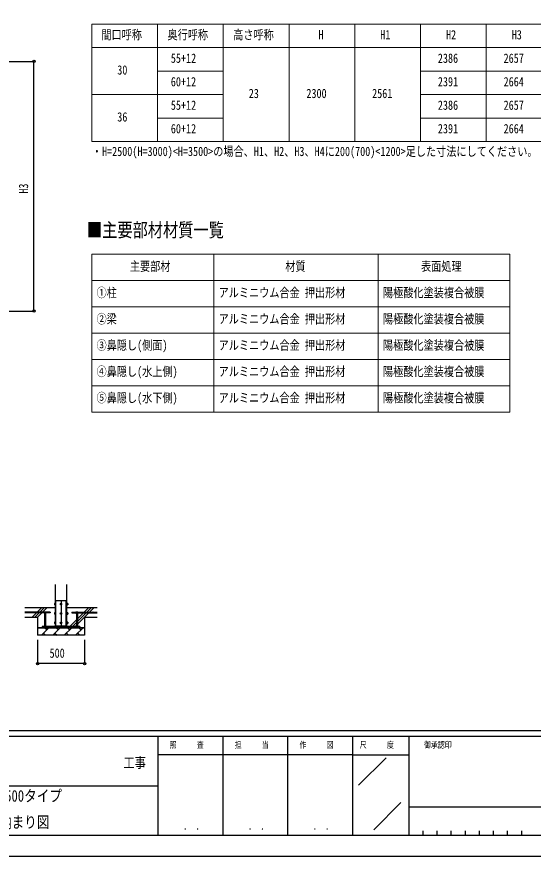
# Model space of a CAD drawing. Units: millimetres, scale not verified. Extents: x -12615 to 12615, y -8910 to 8910.
# Drawn here: x 2382 to 7881, y -8910 to 26 of the extents above; entities that cross this region are included whole.
import ezdxf
from ezdxf.enums import TextEntityAlignment as Align

# ---------------------------------------------------------------- set-up
doc = ezdxf.new("R2010")
doc.units = ezdxf.units.MM
doc.header["$LTSCALE"] = 40
doc.layers.add('0-1_TABLE1', color=7, linetype='Continuous', lineweight=18)
for name, color, linetype in [('0-2_USER1', 3, 'Continuous'), ('0-3_YKK_11', 7, 'Continuous'), ('0-4_YKK_12', 2, 'Continuous'), ('0-5_YKK_13', 4, 'Continuous'), ('0-6_YKK_A1', 4, 'Continuous'), ('0-7_YKK_D', 6, 'Continuous'), ('0-8_YKK_ZWAK', 7, 'Continuous')]:
    doc.layers.add(name, color=color, linetype=linetype)
doc.styles.add('ＭＳ ゴシック', font='')
doc.styles.get('ＭＳ ゴシック').set_extended_font_data('MS Gothic')

msp = doc.modelspace()

# ---------------------------------------------------------------- linework, layer by layer
at = {"layer": '0-1_TABLE1'}
for p, q in [((3181.06, -51), (8781.06, -51)), ((3181.06, -51), (3181.06, -1301)), ((3881.06, -51), (3881.06, -1301)), ((4581.06, -51), (4581.06, -1301)), ((5281.06, -51), (5281.06, -1301)), ((5981.06, -51), (5981.06, -1301)), ((6681.06, -51), (6681.06, -1301)), ((7381.06, -51), (7381.06, -1301)), ((3181.06, -301), (8781.06, -301)), ((3881.06, -551), (4581.06, -551)), ((6681.06, -551), (8781.06, -551)), ((3181.06, -801), (4581.06, -801)), ((6681.06, -801), (8781.06, -801)), ((3881.06, -1051), (4581.06, -1051)), ((6681.06, -1051), (8781.06, -1051)), ((3181.06, -1301), (8781.06, -1301)), ((3181.06, -2501), (7631.06, -2501)), ((3181.06, -2501), (3181.06, -4181)), ((4481.06, -2501), (4481.06, -4181)), ((6231.06, -2501), (6231.06, -4181)), ((7631.06, -2501), (7631.06, -4181)), ((3181.06, -2781), (7631.06, -2781)), ((3181.06, -3061), (7631.06, -3061)), ((3181.06, -3341), (7631.06, -3341)), ((3181.06, -3621), (7631.06, -3621)), ((3181.06, -3901), (7631.06, -3901)), ((3181.06, -4181), (7631.06, -4181))]:
    msp.add_line(p, q, dxfattribs=at)
at = {"layer": '0-3_YKK_11'}
for p, q in [((2603.3, -6478), (2653.3, -6478)), ((3103.3, -6478), (3053.3, -6478))]:
    msp.add_line(p, q, dxfattribs=at)
at = {"layer": '0-4_YKK_12'}
msp.add_line((2853.3, -6183.5), (2853.3, -6483.5), dxfattribs=at)
at = {"layer": '0-5_YKK_13'}
for p, q in [((2782.6, -6219.51), (2783.18, -6218.51)), ((2782.6, -6219.51), (2782.6, -6232.5)), ((2782.6, -6232.5), (2783.18, -6233.51)), ((2788.1, -6218.51), (2783.18, -6218.51)), ((2788.1, -6222.25), (2783.18, -6222.25)), ((2788.1, -6229.75), (2783.18, -6229.75)), ((2788.1, -6233.51), (2783.18, -6233.51)), ((2788.1, -6218.51), (2788.1, -6233.51)), ((2789.7, -6218.96), (2788.1, -6218.96)), ((2788.1, -6225.5), (2788.1, -6218.96)), ((2788.1, -6225.5), (2789.7, -6225.5)), ((2788.1, -6226.5), (2789.7, -6226.5)), ((2788.1, -6233.05), (2788.1, -6226.5)), ((2788.1, -6233.05), (2789.7, -6233.05)), ((2789.7, -6225.5), (2789.7, -6218.96)), ((2789.7, -6233.05), (2789.7, -6226.5)), ((2797.3, -6186), (2909.3, -6186)), ((2909.3, -6456), (2909.3, -6186)), ((2916.9, -6218.95), (2918.5, -6218.95)), ((2916.9, -6225.5), (2916.9, -6218.95)), ((2918.5, -6225.5), (2916.9, -6225.5)), ((2918.5, -6226.5), (2916.9, -6226.5)), ((2916.9, -6233.05), (2916.9, -6226.5)), ((2918.5, -6233.05), (2916.9, -6233.05)), ((2918.5, -6218.49), (2923.42, -6218.49)), ((2918.5, -6218.49), (2918.5, -6233.51)), ((2918.5, -6225.5), (2918.5, -6218.95)), ((2918.5, -6222.25), (2923.42, -6222.25)), ((2918.5, -6233.05), (2918.5, -6226.5)), ((2918.5, -6229.75), (2923.42, -6229.75)), ((2918.5, -6233.51), (2923.42, -6233.51)), ((2924, -6219.5), (2923.42, -6218.49)), ((2924, -6232.5), (2923.42, -6233.51)), ((2924, -6219.5), (2924, -6232.5)), ((2673.8, -6313.5), (2672.33, -6314.35)), ((2673.8, -6313.5), (2692.8, -6313.5)), ((2677.3, -6321.5), (2677.3, -6466)), ((2677.81, -6321.5), (2677.81, -6314.35)), ((2688.78, -6321.5), (2688.78, -6314.35)), ((2689.3, -6321.5), (2689.3, -6466)), ((2692.8, -6313.5), (2694.27, -6314.35)), ((2694.27, -6321.5), (2694.27, -6314.35)), ((2782.6, -6319.51), (2783.18, -6318.51)), ((2782.6, -6319.51), (2782.6, -6332.5)), ((2782.6, -6332.5), (2783.18, -6333.51)), ((2788.1, -6318.51), (2783.18, -6318.51)), ((2788.1, -6322.25), (2783.18, -6322.25)), ((2788.1, -6329.75), (2783.18, -6329.75)), ((2788.1, -6333.51), (2783.18, -6333.51)), ((2788.1, -6318.51), (2788.1, -6333.51)), ((2789.7, -6318.96), (2788.1, -6318.96)), ((2788.1, -6325.5), (2788.1, -6318.96)), ((2788.1, -6325.5), (2789.7, -6325.5)), ((2788.1, -6326.5), (2789.7, -6326.5)), ((2788.1, -6333.05), (2788.1, -6326.5)), ((2788.1, -6333.05), (2789.7, -6333.05)), ((2789.7, -6325.5), (2789.7, -6318.96)), ((2789.7, -6333.05), (2789.7, -6326.5)), ((2916.9, -6318.95), (2918.5, -6318.95)), ((2916.9, -6325.5), (2916.9, -6318.95)), ((2918.5, -6325.5), (2916.9, -6325.5)), ((2918.5, -6326.5), (2916.9, -6326.5)), ((2916.9, -6333.05), (2916.9, -6326.5)), ((2918.5, -6333.05), (2916.9, -6333.05)), ((2918.5, -6318.49), (2923.42, -6318.49)), ((2918.5, -6318.49), (2918.5, -6333.51)), ((2918.5, -6325.5), (2918.5, -6318.95)), ((2918.5, -6322.25), (2923.42, -6322.25)), ((2918.5, -6333.05), (2918.5, -6326.5)), ((2918.5, -6329.75), (2923.42, -6329.75)), ((2918.5, -6333.51), (2923.42, -6333.51)), ((2924, -6319.5), (2923.42, -6318.49)), ((2924, -6332.5), (2923.42, -6333.51)), ((2924, -6319.5), (2924, -6332.5)), ((3013.8, -6313.5), (3012.33, -6314.35)), ((3012.33, -6321.5), (3012.33, -6314.35)), ((3032.8, -6313.5), (3013.8, -6313.5)), ((3017.3, -6321.5), (3017.3, -6466)), ((3017.81, -6321.5), (3017.81, -6314.35)), ((3028.78, -6321.5), (3028.78, -6314.35)), ((3029.3, -6321.5), (3029.3, -6466)), ((3032.8, -6313.5), (3034.27, -6314.35)), ((2782.6, -6419.51), (2783.18, -6418.51)), ((2782.6, -6419.51), (2782.6, -6432.5)), ((2782.6, -6432.5), (2783.18, -6433.51)), ((2788.1, -6418.51), (2783.18, -6418.51)), ((2788.1, -6422.25), (2783.18, -6422.25)), ((2788.1, -6429.75), (2783.18, -6429.75)), ((2788.1, -6433.51), (2783.18, -6433.51)), ((2788.1, -6418.51), (2788.1, -6433.51)), ((2789.7, -6418.96), (2788.1, -6418.96)), ((2788.1, -6425.5), (2788.1, -6418.96)), ((2788.1, -6425.5), (2789.7, -6425.5)), ((2788.1, -6426.5), (2789.7, -6426.5)), ((2788.1, -6433.05), (2788.1, -6426.5)), ((2788.1, -6433.05), (2789.7, -6433.05)), ((2789.7, -6425.5), (2789.7, -6418.96)), ((2789.7, -6433.05), (2789.7, -6426.5)), ((2916.9, -6418.95), (2918.5, -6418.95)), ((2916.9, -6425.5), (2916.9, -6418.95)), ((2918.5, -6425.5), (2916.9, -6425.5)), ((2918.5, -6426.5), (2916.9, -6426.5)), ((2916.9, -6433.05), (2916.9, -6426.5)), ((2918.5, -6433.05), (2916.9, -6433.05)), ((2918.5, -6418.49), (2923.42, -6418.49)), ((2918.5, -6418.49), (2918.5, -6433.51)), ((2918.5, -6425.5), (2918.5, -6418.95)), ((2918.5, -6422.25), (2923.42, -6422.25)), ((2918.5, -6433.05), (2918.5, -6426.5)), ((2918.5, -6429.75), (2923.42, -6429.75)), ((2918.5, -6433.51), (2923.42, -6433.51)), ((2924, -6419.5), (2923.42, -6418.49)), ((2924, -6432.5), (2923.42, -6433.51)), ((2924, -6419.5), (2924, -6432.5)), ((2677.3, -6466), (2689.3, -6466)), ((2677.3, -6479.5), (2689.3, -6479.5)), ((2909.3, -6466), (2909.3, -6456)), ((3029.3, -6466), (3017.3, -6466)), ((3029.3, -6479.5), (3017.3, -6479.5))]:
    msp.add_line(p, q, dxfattribs=at)
for points in [[(2790.8, -6217.5), (2789.7, -6217.5), (2789.7, -6234.5), (2790.8, -6234.5)], [(2797.3, -6466), (2797.3, -6456), (2797.3, -6186)], [(2915.8, -6217.5), (2916.9, -6217.5), (2916.9, -6234.5), (2915.8, -6234.5)], [(2694.27, -6321.5), (2672.33, -6321.5), (2672.33, -6314.35)], [(2790.8, -6317.5), (2789.7, -6317.5), (2789.7, -6334.5), (2790.8, -6334.5)], [(2915.8, -6317.5), (2916.9, -6317.5), (2916.9, -6334.5), (2915.8, -6334.5)], [(3012.33, -6321.5), (3034.27, -6321.5), (3034.27, -6314.35)], [(2790.8, -6417.5), (2789.7, -6417.5), (2789.7, -6434.5), (2790.8, -6434.5)], [(2915.8, -6417.5), (2916.9, -6417.5), (2916.9, -6434.5), (2915.8, -6434.5)], [(2677.3, -6478), (2677.3, -6479.5), (2679.3, -6481.5), (2687.3, -6481.5)], [(2689.3, -6478), (2689.3, -6479.5), (2687.3, -6481.5)], [(3017.3, -6478), (3017.3, -6479.5), (3019.3, -6481.5)], [(3029.3, -6478), (3029.3, -6479.5), (3027.3, -6481.5), (3019.3, -6481.5)]]:
    msp.add_lwpolyline(points, dxfattribs=at)
for points in [[(2853.3, -6218.49), (2846.8, -6222.25), (2846.8, -6229.75), (2853.3, -6233.51), (2859.8, -6229.75), (2859.8, -6222.25)], [(2853.3, -6318.49), (2846.8, -6322.25), (2846.8, -6329.75), (2853.3, -6333.51), (2859.8, -6329.75), (2859.8, -6322.25)], [(2853.3, -6418.49), (2846.8, -6422.25), (2846.8, -6429.75), (2853.3, -6433.51), (2859.8, -6429.75), (2859.8, -6422.25)], [(2653.3, -6478), (3053.3, -6478), (3053.3, -6466), (2653.3, -6466)]]:
    msp.add_lwpolyline(points, close=True, dxfattribs=at)
for centre, radius in [((2853.3, -6226), 8.5), ((2853.3, -6226), 6.5), ((2853.3, -6326), 8.5), ((2853.3, -6326), 6.5), ((2853.3, -6426), 8.5), ((2853.3, -6426), 6.5)]:
    msp.add_circle(centre, radius, dxfattribs=at)
for centre, radius, start, end in [((2785.9, -6220.38), 3.31, 145.51973, 214.48027), ((2795.02, -6226), 12.42, 162.41205, 197.58795), ((2785.92, -6231.63), 3.32, 145.61575, 214.38425), ((2853.3, -6226), 7.05, 157.21814, 202.78186), ((2853.3, -6226), 7.05, 97.21814, 142.78186), ((2853.3, -6226), 7.05, 217.21814, 262.78186), ((2853.3, -6226), 7.05, 37.21814, 82.78186), ((2853.3, -6226), 7.05, 277.21814, 322.78186), ((2853.3, -6226), 7.05, 337.21814, 22.78186), ((2920.68, -6220.37), 3.32, 325.61575, 34.38425), ((2911.58, -6226), 12.42, 342.41205, 17.58795), ((2920.68, -6231.63), 3.32, 325.61575, 34.38425), ((2675.07, -6318.36), 4.86, 55.61575, 124.38425), ((2683.3, -6331.65), 18.15, 72.41205, 107.58795), ((2691.53, -6318.36), 4.86, 55.61575, 124.38425), ((2785.9, -6320.38), 3.31, 145.51973, 214.48027), ((2795.02, -6326), 12.42, 162.41205, 197.58795), ((2785.92, -6331.63), 3.32, 145.61575, 214.38425), ((2853.3, -6326), 7.05, 157.21814, 202.78186), ((2853.3, -6326), 7.05, 97.21814, 142.78186), ((2853.3, -6326), 7.05, 217.21814, 262.78186), ((2853.3, -6326), 7.05, 37.21814, 82.78186), ((2853.3, -6326), 7.05, 277.21814, 322.78186), ((2853.3, -6326), 7.05, 337.21814, 22.78186), ((2920.68, -6320.37), 3.32, 325.61575, 34.38425), ((2911.58, -6326), 12.42, 342.41205, 17.58795), ((2920.68, -6331.63), 3.32, 325.61575, 34.38425), ((3015.07, -6318.36), 4.86, 55.61575, 124.38425), ((3023.3, -6331.65), 18.15, 72.41205, 107.58795), ((3031.53, -6318.36), 4.86, 55.61575, 124.38425), ((2785.9, -6420.38), 3.31, 145.51973, 214.48027), ((2795.02, -6426), 12.42, 162.41205, 197.58795), ((2785.92, -6431.63), 3.32, 145.61575, 214.38425), ((2853.3, -6426), 7.05, 157.21814, 202.78186), ((2853.3, -6426), 7.05, 97.21814, 142.78186), ((2853.3, -6426), 7.05, 217.21814, 262.78186), ((2853.3, -6426), 7.05, 37.21814, 82.78186), ((2853.3, -6426), 7.05, 277.21814, 322.78186), ((2853.3, -6426), 7.05, 337.21814, 22.78186), ((2920.68, -6420.37), 3.32, 325.61575, 34.38425), ((2911.58, -6426), 12.42, 342.41205, 17.58795), ((2920.68, -6431.63), 3.32, 325.61575, 34.38425)]:
    msp.add_arc(centre, radius, start, end, dxfattribs=at)
at = {"layer": '0-6_YKK_A1'}
for p, q in [((2790.8, -6016), (2790.8, -6456)), ((2915.8, -6456), (2915.8, -6016)), ((2790.8, -6266), (2468.14, -6266)), ((2738.3, -6313.5), (2468.14, -6313.5)), ((2672.33, -6318.5), (2468.14, -6318.5)), ((2545.58, -6366), (2593.08, -6318.5)), ((2573.87, -6366), (2621.37, -6318.5)), ((2598.08, -6313.5), (2600.81, -6310.78)), ((2602.15, -6366), (2649.65, -6318.5)), ((2603.07, -6308.51), (2645.58, -6266)), ((2626.37, -6313.5), (2673.87, -6266)), ((2654.65, -6313.5), (2702.15, -6266)), ((2738.3, -6318.5), (2694.27, -6318.5)), ((2738.3, -6313.5), (2738.3, -6318.5)), ((3238.46, -6266), (2915.8, -6266)), ((2968.3, -6313.5), (3238.46, -6313.5)), ((2968.3, -6313.5), (2968.3, -6318.5)), ((2968.3, -6318.5), (3012.33, -6318.5)), ((3029.3, -6438.85), (3149.65, -6318.5)), ((3029.3, -6410.57), (3121.37, -6318.5)), ((3029.3, -6382.29), (3093.08, -6318.5)), ((3034.27, -6318.5), (3238.46, -6318.5)), ((3098.08, -6313.5), (3100.81, -6310.78)), ((3103.07, -6308.51), (3145.58, -6266)), ((3126.37, -6313.5), (3173.87, -6266)), ((3154.65, -6313.5), (3202.15, -6266)), ((2468.14, -6366), (2603.3, -6366)), ((2603.3, -6366), (2603.3, -6558)), ((2945.58, -6466), (3017.3, -6394.29)), ((2973.87, -6466), (3017.3, -6422.57)), ((3103.3, -6366), (3238.46, -6366)), ((3103.3, -6366), (3103.3, -6558)), ((2653.3, -6478), (2603.3, -6478)), ((3103.3, -6478), (2603.3, -6478)), ((2644.03, -6558), (2724.03, -6478)), ((2797.3, -6466), (2653.3, -6466)), ((2653.3, -6466), (2653.3, -6478)), ((2701.37, -6500.66), (2682.21, -6481.5)), ((2765.46, -6558), (2845.46, -6478)), ((2790.8, -6456), (2915.8, -6456)), ((2822.79, -6500.66), (2800.13, -6478)), ((2886.88, -6558), (2966.88, -6478)), ((2909.3, -6466), (3053.3, -6466)), ((2944.22, -6500.66), (2921.55, -6478)), ((3002.15, -6466), (3017.3, -6450.85)), ((3008.3, -6558), (3088.3, -6478)), ((3065.64, -6500.66), (3042.98, -6478)), ((3053.3, -6466), (3053.3, -6478)), ((3053.3, -6478), (3103.3, -6478)), ((3103.3, -6558), (2603.3, -6558)), ((2666.7, -6535.34), (2689.36, -6558)), ((2788.12, -6535.34), (2810.78, -6558)), ((2909.54, -6535.34), (2932.2, -6558)), ((3030.96, -6535.34), (3053.62, -6558))]:
    msp.add_line(p, q, dxfattribs=at)
for centre in [(2513.3, -6311), (2603.3, -6311), (2693.3, -6311), (3013.3, -6311), (3103.3, -6311), (3193.3, -6311)]:
    msp.add_circle(centre, 2.5, dxfattribs=at)
at = {"layer": '0-7_YKK_D'}
for p, q in [((1464.67, -448.82), (2565.67, -448.82)), ((2564.67, -3106), (2564.67, -448.82)), ((1464.67, -3106), (2565.67, -3106)), ((2603.3, -6608), (2603.3, -6860)), ((3103.3, -6608), (3103.3, -6860)), ((3103.3, -6859), (2603.3, -6859))]:
    msp.add_line(p, q, dxfattribs=at)
for centre in [(2564.67, -448.82), (2564.67, -3106), (2603.3, -6859), (3103.3, -6859)]:
    msp.add_circle(centre, 12.75, dxfattribs=at)
at = {"layer": '0-8_YKK_ZWAK'}
for p, q in [((11685.06, -7575), (-11714.94, -7575)), ((3885.06, -7635), (-14.94, -7635)), ((4575.06, -7635), (4575.06, -8685)), ((5265.06, -7635), (5265.06, -8685)), ((5955.06, -7635), (5955.06, -8685)), ((6555.06, -7635), (5955.06, -7635)), ((9652.56, -7635), (6555.06, -7635)), ((6555.06, -7635), (6555.06, -8685)), ((5955.06, -7830), (3885.06, -7830)), ((5955.06, -7830), (6555.06, -7830)), ((6021.31, -8154.87), (6315.11, -7861.08)), ((-14.94, -8160), (3885.06, -8160)), ((6182.02, -8627.97), (6470.68, -8339.3)), ((6555.06, -8385), (9652.56, -8385)), ((6705.06, -8640), (6705.06, -8685)), ((6855.06, -8640), (6855.06, -8685)), ((7005.06, -8640), (7005.06, -8685)), ((7155.06, -8640), (7155.06, -8685)), ((7305.06, -8640), (7305.06, -8685)), ((7455.06, -8640), (7455.06, -8685)), ((7605.06, -8640), (7605.06, -8685)), ((7755.06, -8640), (7755.06, -8685)), ((-14.94, -8685), (3885.06, -8685)), ((3885.06, -8685), (5955.06, -8685)), ((5955.06, -8685), (6555.06, -8685)), ((6555.06, -8685), (9652.56, -8685))]:
    msp.add_line(p, q, dxfattribs=at)
msp.add_lwpolyline([(-12615, -8910), (12615, -8910), (12615, 8910), (-12615, 8910)], close=True, dxfattribs=at)
msp.add_lwpolyline([(5955.06, -7635), (3885.06, -7635), (3885.06, -8685)], dxfattribs=at)

# ---------------------------------------------------------------- texts
at = {"layer": '0-1_TABLE1', "style": 'ＭＳ ゴシック', "width": 0.8}
for s, p in [('間口呼称', (3282.66, -243.5)), ('奥行呼称', (3986.26, -243.5)), ('高さ呼称', (4686.26, -243.5)), ('H', (5595.06, -243.5)), ('H1', (6251.86, -243.5)), ('H2', (6951.86, -243.5)), ('H3', (7651.86, -243.5)), ('55+12', (4022.26, -493.5)), ('2386', (6865.46, -493.5)), ('2657', (7565.46, -493.5)), ('30', (3451.86, -618.5)), ('60+12', (4022.26, -743.5)), ('2391', (6865.46, -743.5)), ('2664', (7565.46, -743.5)), ('23', (4851.86, -868.5)), ('2300', (5465.46, -868.5)), ('2561', (6165.46, -868.5)), ('55+12', (4022.26, -993.5)), ('2386', (6865.46, -993.5)), ('2657', (7565.46, -993.5)), ('36', (3451.86, -1118.5)), ('60+12', (4022.26, -1243.5)), ('2391', (6865.46, -1243.5)), ('2664', (7565.46, -1243.5)), ('主要部材', (3586.26, -2708.5)), ('材質', (5240.86, -2708.5)), ('表面処理', (6686.26, -2708.5)), ('①柱', (3231.06, -2988.5)), ('アルミニウム合金 押出形材', (4531.06, -2988.5)), ('陽極酸化塗装複合被膜', (6281.06, -2988.5)), ('②梁', (3231.06, -3268.5)), ('アルミニウム合金 押出形材', (4531.06, -3268.5)), ('陽極酸化塗装複合被膜', (6281.06, -3268.5)), ('③鼻隠し(側面)', (3231.06, -3548.5)), ('アルミニウム合金 押出形材', (4531.06, -3548.5)), ('陽極酸化塗装複合被膜', (6281.06, -3548.5)), ('④鼻隠し(水上側)', (3231.06, -3828.5)), ('アルミニウム合金 押出形材', (4531.06, -3828.5)), ('陽極酸化塗装複合被膜', (6281.06, -3828.5)), ('⑤鼻隠し(水下側)', (3231.06, -4108.5)), ('アルミニウム合金 押出形材', (4531.06, -4108.5)), ('陽極酸化塗装複合被膜', (6281.06, -4108.5))]:
    msp.add_text(s, height=98.97, dxfattribs=at).set_placement(p, align=Align.BOTTOM_LEFT)
at = {"layer": '0-2_USER1', "style": 'ＭＳ ゴシック', "width": 0.8}
for s, height, p in [('・H=2500(H=3000)<H=3500>の場合、H1、H2、H3、H4に200(700)<1200>足した寸法にしてください。', 98.97, (3181.06, -1485.61)), ('■主要部材材質一覧', 148.5, (3128.68, -2362.17)), ('カーポート ジーポートPro 1500タイプ\u3000', 123.2, (511.99, -8366)), ('1台用 奥行延長 柱6本仕様 納まり図', 123.2, (511.99, -8646))]:
    msp.add_text(s, height=height, dxfattribs=at).set_placement(p, align=Align.BOTTOM_LEFT)
at = {"layer": '0-7_YKK_D', "style": 'ＭＳ ゴシック', "width": 0.8}
msp.add_text('H3', height=98.97, rotation=90, dxfattribs=at).set_placement((2532.67, -1856.61), align=Align.BOTTOM_LEFT)
msp.add_text('500', height=98.97, dxfattribs=at).set_placement((2730.9, -6827), align=Align.BOTTOM_LEFT)
at = {"layer": '0-8_YKK_ZWAK', "style": 'ＭＳ ゴシック', "width": 0.8}
for s, height, p in [('照     査', 65.98, (4009.26, -7777.5)), ('担     当', 65.98, (4701.66, -7777.5)), ('作     図', 65.98, (5391.66, -7777.5)), ('尺     度', 65.98, (6034.26, -7777.5)), ('御承認印', 65.98, (6717.41, -7777.5)), ('工事', 110, (3517, -8002.39)), ('． ．', 77.75, (4155, -8653.06)), ('． ．', 77.75, (4845, -8653.06)), ('． ．', 77.75, (5535, -8653.06))]:
    msp.add_text(s, height=height, dxfattribs=at).set_placement(p, align=Align.BOTTOM_LEFT)

doc.saveas('drawing.dxf')
